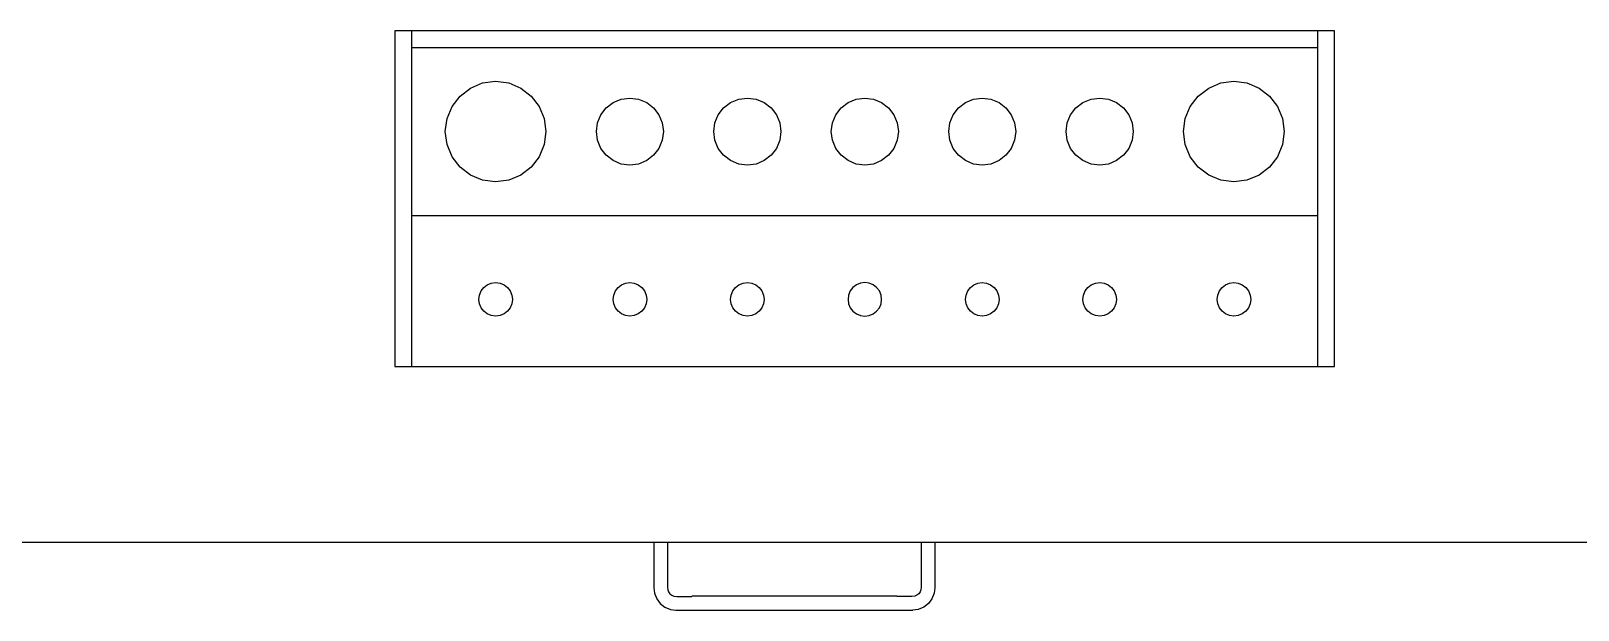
# Model space of a CAD drawing. Header units: metres. Extents: x 2.3 to 15.1, y 3 to 5.1.
# Drawn here: x 4.903 to 5.521, y 3.396 to 3.628 of the extents above; entities that cross this region are included whole.
import ezdxf

# ---------------------------------------------------------------- set-up
doc = ezdxf.new("R2010")
doc.units = ezdxf.units.M
doc.layers.add('Edges', color=7, linetype='Continuous')

# ---------------------------------------------------------------- blocks, each defined once
blk = doc.blocks.new('Chemistry Lab table pl')
at = {"layer": 'Edges'}
for p, q in [((5.05496, 3.62762), (5.04826, 3.62762)), ((5.04826, 3.62762), (5.04826, 3.49362)), ((5.41676, 3.62762), (5.05496, 3.62762)), ((5.05496, 3.62092), (5.05496, 3.62762)), ((5.42346, 3.62762), (5.41676, 3.62762)), ((5.41676, 3.62092), (5.41676, 3.62762)), ((5.42346, 3.49362), (5.42346, 3.62762)), ((5.05496, 3.55392), (5.05496, 3.62092)), ((5.41676, 3.62092), (5.05496, 3.62092)), ((5.41676, 3.55392), (5.41676, 3.62092)), ((5.07425, 3.60164), (5.07841, 3.60483)), ((5.07841, 3.60483), (5.08326, 3.60684)), ((5.08326, 3.60684), (5.08846, 3.60752)), ((5.08846, 3.60752), (5.09367, 3.60684)), ((5.09367, 3.60684), (5.09851, 3.60483)), ((5.09851, 3.60483), (5.10268, 3.60164)), ((5.36905, 3.60164), (5.37321, 3.60483)), ((5.37321, 3.60483), (5.37806, 3.60684)), ((5.37806, 3.60684), (5.38326, 3.60752)), ((5.38326, 3.60752), (5.38847, 3.60684)), ((5.38847, 3.60684), (5.39331, 3.60483)), ((5.39331, 3.60483), (5.39748, 3.60164)), ((5.06905, 3.59263), (5.07106, 3.59747)), ((5.07106, 3.59747), (5.07425, 3.60164)), ((5.10268, 3.60164), (5.10587, 3.59747)), ((5.10587, 3.59747), (5.10788, 3.59263)), ((5.13046, 3.59412), (5.13259, 3.5969)), ((5.13259, 3.5969), (5.13536, 3.59903)), ((5.13536, 3.59903), (5.1386, 3.60037)), ((5.1386, 3.60037), (5.14206, 3.60082)), ((5.14206, 3.60082), (5.14553, 3.60037)), ((5.14553, 3.60037), (5.14876, 3.59903)), ((5.14876, 3.59903), (5.15154, 3.5969)), ((5.15154, 3.5969), (5.15367, 3.59412)), ((5.17736, 3.59412), (5.17949, 3.5969)), ((5.17949, 3.5969), (5.18226, 3.59903)), ((5.18226, 3.59903), (5.1855, 3.60037)), ((5.1855, 3.60037), (5.18896, 3.60082)), ((5.18896, 3.60082), (5.19243, 3.60037)), ((5.19243, 3.60037), (5.19566, 3.59903)), ((5.19566, 3.59903), (5.19844, 3.5969)), ((5.19844, 3.5969), (5.20057, 3.59412)), ((5.22426, 3.59412), (5.22639, 3.5969)), ((5.22639, 3.5969), (5.22916, 3.59903)), ((5.22916, 3.59903), (5.2324, 3.60037)), ((5.2324, 3.60037), (5.23586, 3.60082)), ((5.23586, 3.60082), (5.23933, 3.60037)), ((5.23933, 3.60037), (5.24256, 3.59903)), ((5.24256, 3.59903), (5.24534, 3.5969)), ((5.24534, 3.5969), (5.24747, 3.59412)), ((5.27116, 3.59412), (5.27329, 3.5969)), ((5.27329, 3.5969), (5.27606, 3.59903)), ((5.27606, 3.59903), (5.2793, 3.60037)), ((5.2793, 3.60037), (5.28276, 3.60082)), ((5.28276, 3.60082), (5.28623, 3.60037)), ((5.28623, 3.60037), (5.28946, 3.59903)), ((5.28946, 3.59903), (5.29224, 3.5969)), ((5.29224, 3.5969), (5.29437, 3.59412)), ((5.31806, 3.59412), (5.32019, 3.5969)), ((5.32019, 3.5969), (5.32296, 3.59903)), ((5.32296, 3.59903), (5.3262, 3.60037)), ((5.3262, 3.60037), (5.32966, 3.60082)), ((5.32966, 3.60082), (5.33313, 3.60037)), ((5.33313, 3.60037), (5.33636, 3.59903)), ((5.33636, 3.59903), (5.33914, 3.5969)), ((5.33914, 3.5969), (5.34127, 3.59412)), ((5.36385, 3.59263), (5.36586, 3.59747)), ((5.36586, 3.59747), (5.36905, 3.60164)), ((5.39748, 3.60164), (5.40067, 3.59747)), ((5.40067, 3.59747), (5.40268, 3.59263)), ((5.06836, 3.58742), (5.06905, 3.59263)), ((5.10788, 3.59263), (5.10856, 3.58742)), ((5.12866, 3.58742), (5.12912, 3.59089)), ((5.12912, 3.59089), (5.13046, 3.59412)), ((5.15367, 3.59412), (5.15501, 3.59089)), ((5.15501, 3.59089), (5.15546, 3.58742)), ((5.17556, 3.58742), (5.17602, 3.59089)), ((5.17602, 3.59089), (5.17736, 3.59412)), ((5.20057, 3.59412), (5.20191, 3.59089)), ((5.20191, 3.59089), (5.20236, 3.58742)), ((5.22246, 3.58742), (5.22292, 3.59089)), ((5.22292, 3.59089), (5.22426, 3.59412)), ((5.24747, 3.59412), (5.24881, 3.59089)), ((5.24881, 3.59089), (5.24926, 3.58742)), ((5.26936, 3.58742), (5.26982, 3.59089)), ((5.26982, 3.59089), (5.27116, 3.59412)), ((5.29437, 3.59412), (5.29571, 3.59089)), ((5.29571, 3.59089), (5.29616, 3.58742)), ((5.31626, 3.58742), (5.31672, 3.59089)), ((5.31672, 3.59089), (5.31806, 3.59412)), ((5.34127, 3.59412), (5.34261, 3.59089)), ((5.34261, 3.59089), (5.34306, 3.58742)), ((5.36316, 3.58742), (5.36385, 3.59263)), ((5.40268, 3.59263), (5.40336, 3.58742)), ((5.06905, 3.58222), (5.06836, 3.58742)), ((5.10856, 3.58742), (5.10788, 3.58222)), ((5.12912, 3.58396), (5.12866, 3.58742)), ((5.13046, 3.58072), (5.12912, 3.58396)), ((5.15501, 3.58396), (5.15367, 3.58072)), ((5.15546, 3.58742), (5.15501, 3.58396)), ((5.17602, 3.58396), (5.17556, 3.58742)), ((5.17736, 3.58072), (5.17602, 3.58396)), ((5.20191, 3.58396), (5.20057, 3.58072)), ((5.20236, 3.58742), (5.20191, 3.58396)), ((5.22292, 3.58396), (5.22246, 3.58742)), ((5.22426, 3.58072), (5.22292, 3.58396)), ((5.24881, 3.58396), (5.24747, 3.58072)), ((5.24926, 3.58742), (5.24881, 3.58396)), ((5.26982, 3.58396), (5.26936, 3.58742)), ((5.27116, 3.58072), (5.26982, 3.58396)), ((5.29571, 3.58396), (5.29437, 3.58072)), ((5.29616, 3.58742), (5.29571, 3.58396)), ((5.31672, 3.58396), (5.31626, 3.58742)), ((5.31806, 3.58072), (5.31672, 3.58396)), ((5.34261, 3.58396), (5.34127, 3.58072)), ((5.34306, 3.58742), (5.34261, 3.58396)), ((5.36385, 3.58222), (5.36316, 3.58742)), ((5.40336, 3.58742), (5.40268, 3.58222)), ((5.07106, 3.57737), (5.06905, 3.58222)), ((5.07425, 3.57321), (5.07106, 3.57737)), ((5.10587, 3.57737), (5.10268, 3.57321)), ((5.10788, 3.58222), (5.10587, 3.57737)), ((5.13259, 3.57795), (5.13046, 3.58072)), ((5.13536, 3.57582), (5.13259, 3.57795)), ((5.15154, 3.57795), (5.14876, 3.57582)), ((5.15367, 3.58072), (5.15154, 3.57795)), ((5.17949, 3.57795), (5.17736, 3.58072)), ((5.18226, 3.57582), (5.17949, 3.57795)), ((5.19844, 3.57795), (5.19566, 3.57582)), ((5.20057, 3.58072), (5.19844, 3.57795)), ((5.22639, 3.57795), (5.22426, 3.58072)), ((5.22916, 3.57582), (5.22639, 3.57795)), ((5.24534, 3.57795), (5.24256, 3.57582)), ((5.24747, 3.58072), (5.24534, 3.57795)), ((5.27329, 3.57795), (5.27116, 3.58072)), ((5.27606, 3.57582), (5.27329, 3.57795)), ((5.29224, 3.57795), (5.28946, 3.57582)), ((5.29437, 3.58072), (5.29224, 3.57795)), ((5.32019, 3.57795), (5.31806, 3.58072)), ((5.32296, 3.57582), (5.32019, 3.57795)), ((5.33914, 3.57795), (5.33636, 3.57582)), ((5.34127, 3.58072), (5.33914, 3.57795)), ((5.36586, 3.57737), (5.36385, 3.58222)), ((5.36905, 3.57321), (5.36586, 3.57737)), ((5.40067, 3.57737), (5.39748, 3.57321)), ((5.40268, 3.58222), (5.40067, 3.57737)), ((5.07841, 3.57002), (5.07425, 3.57321)), ((5.10268, 3.57321), (5.09851, 3.57002)), ((5.1386, 3.57448), (5.13536, 3.57582)), ((5.14206, 3.57402), (5.1386, 3.57448)), ((5.14553, 3.57448), (5.14206, 3.57402)), ((5.14876, 3.57582), (5.14553, 3.57448)), ((5.1855, 3.57448), (5.18226, 3.57582)), ((5.18896, 3.57402), (5.1855, 3.57448)), ((5.19243, 3.57448), (5.18896, 3.57402)), ((5.19566, 3.57582), (5.19243, 3.57448)), ((5.2324, 3.57448), (5.22916, 3.57582)), ((5.23586, 3.57402), (5.2324, 3.57448)), ((5.23933, 3.57448), (5.23586, 3.57402)), ((5.24256, 3.57582), (5.23933, 3.57448)), ((5.2793, 3.57448), (5.27606, 3.57582)), ((5.28276, 3.57402), (5.2793, 3.57448)), ((5.28623, 3.57448), (5.28276, 3.57402)), ((5.28946, 3.57582), (5.28623, 3.57448)), ((5.3262, 3.57448), (5.32296, 3.57582)), ((5.32966, 3.57402), (5.3262, 3.57448)), ((5.33313, 3.57448), (5.32966, 3.57402)), ((5.33636, 3.57582), (5.33313, 3.57448)), ((5.37321, 3.57002), (5.36905, 3.57321)), ((5.39748, 3.57321), (5.39331, 3.57002)), ((5.08326, 3.56801), (5.07841, 3.57002)), ((5.08846, 3.56732), (5.08326, 3.56801)), ((5.09367, 3.56801), (5.08846, 3.56732)), ((5.09851, 3.57002), (5.09367, 3.56801)), ((5.37806, 3.56801), (5.37321, 3.57002)), ((5.38326, 3.56732), (5.37806, 3.56801)), ((5.38847, 3.56801), (5.38326, 3.56732)), ((5.39331, 3.57002), (5.38847, 3.56801)), ((5.05496, 3.49362), (5.05496, 3.55392)), ((5.05496, 3.55392), (5.41676, 3.55392)), ((5.41676, 3.49362), (5.41676, 3.55392)), ((5.08176, 3.52042), (5.08199, 3.52216)), ((5.08199, 3.52216), (5.08266, 3.52377)), ((5.08266, 3.52377), (5.08373, 3.52516)), ((5.08373, 3.52516), (5.08511, 3.52623)), ((5.08511, 3.52623), (5.08673, 3.5269)), ((5.08673, 3.5269), (5.08846, 3.52712)), ((5.08846, 3.52712), (5.0902, 3.5269)), ((5.0902, 3.5269), (5.09181, 3.52623)), ((5.09181, 3.52623), (5.0932, 3.52516)), ((5.0932, 3.52516), (5.09427, 3.52377)), ((5.09427, 3.52377), (5.09494, 3.52216)), ((5.09494, 3.52216), (5.09516, 3.52042)), ((5.13536, 3.52042), (5.13559, 3.52216)), ((5.13559, 3.52216), (5.13626, 3.52377)), ((5.13626, 3.52377), (5.13733, 3.52516)), ((5.13733, 3.52516), (5.13871, 3.52623)), ((5.13871, 3.52623), (5.14033, 3.5269)), ((5.14033, 3.5269), (5.14206, 3.52712)), ((5.14206, 3.52712), (5.1438, 3.5269)), ((5.1438, 3.5269), (5.14541, 3.52623)), ((5.14541, 3.52623), (5.1468, 3.52516)), ((5.1468, 3.52516), (5.14787, 3.52377)), ((5.14787, 3.52377), (5.14854, 3.52216)), ((5.14854, 3.52216), (5.14876, 3.52042)), ((5.18226, 3.52042), (5.18249, 3.52216)), ((5.18249, 3.52216), (5.18316, 3.52377)), ((5.18316, 3.52377), (5.18423, 3.52516)), ((5.18423, 3.52516), (5.18561, 3.52623)), ((5.18561, 3.52623), (5.18723, 3.5269)), ((5.18723, 3.5269), (5.18896, 3.52712)), ((5.18896, 3.52712), (5.1907, 3.5269)), ((5.1907, 3.5269), (5.19231, 3.52623)), ((5.19231, 3.52623), (5.1937, 3.52516)), ((5.1937, 3.52516), (5.19477, 3.52377)), ((5.19477, 3.52377), (5.19544, 3.52216)), ((5.19544, 3.52216), (5.19566, 3.52042)), ((5.22939, 3.52216), (5.22916, 3.52042)), ((5.23006, 3.52377), (5.22939, 3.52216)), ((5.23113, 3.52516), (5.23006, 3.52377)), ((5.23251, 3.52623), (5.23113, 3.52516)), ((5.23413, 3.5269), (5.23251, 3.52623)), ((5.23586, 3.52712), (5.23413, 3.5269)), ((5.2376, 3.5269), (5.23586, 3.52712)), ((5.23921, 3.52623), (5.2376, 3.5269)), ((5.2406, 3.52516), (5.23921, 3.52623)), ((5.24167, 3.52377), (5.2406, 3.52516)), ((5.24234, 3.52216), (5.24167, 3.52377)), ((5.24256, 3.52042), (5.24234, 3.52216)), ((5.27606, 3.52042), (5.27629, 3.52216)), ((5.27629, 3.52216), (5.27696, 3.52377)), ((5.27696, 3.52377), (5.27803, 3.52516)), ((5.27803, 3.52516), (5.27941, 3.52623)), ((5.27941, 3.52623), (5.28103, 3.5269)), ((5.28103, 3.5269), (5.28276, 3.52712)), ((5.28276, 3.52712), (5.2845, 3.5269)), ((5.2845, 3.5269), (5.28611, 3.52623)), ((5.28611, 3.52623), (5.2875, 3.52516)), ((5.2875, 3.52516), (5.28857, 3.52377)), ((5.28857, 3.52377), (5.28924, 3.52216)), ((5.28924, 3.52216), (5.28946, 3.52042)), ((5.32296, 3.52042), (5.32319, 3.52216)), ((5.32319, 3.52216), (5.32386, 3.52377)), ((5.32386, 3.52377), (5.32493, 3.52516)), ((5.32493, 3.52516), (5.32631, 3.52623)), ((5.32631, 3.52623), (5.32793, 3.5269)), ((5.32793, 3.5269), (5.32966, 3.52712)), ((5.32966, 3.52712), (5.3314, 3.5269)), ((5.3314, 3.5269), (5.33301, 3.52623)), ((5.33301, 3.52623), (5.3344, 3.52516)), ((5.3344, 3.52516), (5.33547, 3.52377)), ((5.33547, 3.52377), (5.33614, 3.52216)), ((5.33614, 3.52216), (5.33636, 3.52042)), ((5.37656, 3.52042), (5.37679, 3.52216)), ((5.37679, 3.52216), (5.37746, 3.52377)), ((5.37746, 3.52377), (5.37853, 3.52516)), ((5.37853, 3.52516), (5.37991, 3.52623)), ((5.37991, 3.52623), (5.38153, 3.5269)), ((5.38153, 3.5269), (5.38326, 3.52712)), ((5.38326, 3.52712), (5.385, 3.5269)), ((5.385, 3.5269), (5.38661, 3.52623)), ((5.38661, 3.52623), (5.388, 3.52516)), ((5.388, 3.52516), (5.38907, 3.52377)), ((5.38907, 3.52377), (5.38974, 3.52216)), ((5.38974, 3.52216), (5.38996, 3.52042)), ((5.08199, 3.51869), (5.08176, 3.52042)), ((5.08266, 3.51707), (5.08199, 3.51869)), ((5.08373, 3.51569), (5.08266, 3.51707)), ((5.08511, 3.51462), (5.08373, 3.51569)), ((5.0932, 3.51569), (5.09181, 3.51462)), ((5.09427, 3.51707), (5.0932, 3.51569)), ((5.09494, 3.51869), (5.09427, 3.51707)), ((5.09516, 3.52042), (5.09494, 3.51869)), ((5.13559, 3.51869), (5.13536, 3.52042)), ((5.13626, 3.51707), (5.13559, 3.51869)), ((5.13733, 3.51569), (5.13626, 3.51707)), ((5.13871, 3.51462), (5.13733, 3.51569)), ((5.1468, 3.51569), (5.14541, 3.51462)), ((5.14787, 3.51707), (5.1468, 3.51569)), ((5.14854, 3.51869), (5.14787, 3.51707)), ((5.14876, 3.52042), (5.14854, 3.51869)), ((5.18249, 3.51869), (5.18226, 3.52042)), ((5.18316, 3.51707), (5.18249, 3.51869)), ((5.18423, 3.51569), (5.18316, 3.51707)), ((5.18561, 3.51462), (5.18423, 3.51569)), ((5.1937, 3.51569), (5.19231, 3.51462)), ((5.19477, 3.51707), (5.1937, 3.51569)), ((5.19544, 3.51869), (5.19477, 3.51707)), ((5.19566, 3.52042), (5.19544, 3.51869)), ((5.22916, 3.52042), (5.22939, 3.51869)), ((5.22939, 3.51869), (5.23006, 3.51707)), ((5.23006, 3.51707), (5.23113, 3.51569)), ((5.23113, 3.51569), (5.23251, 3.51462)), ((5.23921, 3.51462), (5.2406, 3.51569)), ((5.2406, 3.51569), (5.24167, 3.51707)), ((5.24167, 3.51707), (5.24234, 3.51869)), ((5.24234, 3.51869), (5.24256, 3.52042)), ((5.27629, 3.51869), (5.27606, 3.52042)), ((5.27696, 3.51707), (5.27629, 3.51869)), ((5.27803, 3.51569), (5.27696, 3.51707)), ((5.27941, 3.51462), (5.27803, 3.51569)), ((5.2875, 3.51569), (5.28611, 3.51462)), ((5.28857, 3.51707), (5.2875, 3.51569)), ((5.28924, 3.51869), (5.28857, 3.51707)), ((5.28946, 3.52042), (5.28924, 3.51869)), ((5.32319, 3.51869), (5.32296, 3.52042)), ((5.32386, 3.51707), (5.32319, 3.51869)), ((5.32493, 3.51569), (5.32386, 3.51707)), ((5.32631, 3.51462), (5.32493, 3.51569)), ((5.3344, 3.51569), (5.33301, 3.51462)), ((5.33547, 3.51707), (5.3344, 3.51569)), ((5.33614, 3.51869), (5.33547, 3.51707)), ((5.33636, 3.52042), (5.33614, 3.51869)), ((5.37679, 3.51869), (5.37656, 3.52042)), ((5.37746, 3.51707), (5.37679, 3.51869)), ((5.37853, 3.51569), (5.37746, 3.51707)), ((5.37991, 3.51462), (5.37853, 3.51569)), ((5.388, 3.51569), (5.38661, 3.51462)), ((5.38907, 3.51707), (5.388, 3.51569)), ((5.38974, 3.51869), (5.38907, 3.51707)), ((5.38996, 3.52042), (5.38974, 3.51869)), ((5.08673, 3.51395), (5.08511, 3.51462)), ((5.08846, 3.51372), (5.08673, 3.51395)), ((5.0902, 3.51395), (5.08846, 3.51372)), ((5.09181, 3.51462), (5.0902, 3.51395)), ((5.14033, 3.51395), (5.13871, 3.51462)), ((5.14206, 3.51372), (5.14033, 3.51395)), ((5.1438, 3.51395), (5.14206, 3.51372)), ((5.14541, 3.51462), (5.1438, 3.51395)), ((5.18723, 3.51395), (5.18561, 3.51462)), ((5.18896, 3.51372), (5.18723, 3.51395)), ((5.1907, 3.51395), (5.18896, 3.51372)), ((5.19231, 3.51462), (5.1907, 3.51395)), ((5.23251, 3.51462), (5.23413, 3.51395)), ((5.23413, 3.51395), (5.23586, 3.51372)), ((5.23586, 3.51372), (5.2376, 3.51395)), ((5.2376, 3.51395), (5.23921, 3.51462)), ((5.28103, 3.51395), (5.27941, 3.51462)), ((5.28276, 3.51372), (5.28103, 3.51395)), ((5.2845, 3.51395), (5.28276, 3.51372)), ((5.28611, 3.51462), (5.2845, 3.51395)), ((5.32793, 3.51395), (5.32631, 3.51462)), ((5.32966, 3.51372), (5.32793, 3.51395)), ((5.3314, 3.51395), (5.32966, 3.51372)), ((5.33301, 3.51462), (5.3314, 3.51395)), ((5.38153, 3.51395), (5.37991, 3.51462)), ((5.38326, 3.51372), (5.38153, 3.51395)), ((5.385, 3.51395), (5.38326, 3.51372)), ((5.38661, 3.51462), (5.385, 3.51395)), ((5.04826, 3.49362), (5.05496, 3.49362)), ((5.05496, 3.49362), (5.41676, 3.49362)), ((5.41676, 3.49362), (5.42346, 3.49362)), ((4.84026, 3.42344), (5.15159, 3.42344)), ((5.15159, 3.42344), (5.15159, 3.40519)), ((5.15159, 3.42344), (5.15702, 3.42344)), ((5.15702, 3.42344), (5.15702, 3.40554)), ((5.15702, 3.42344), (5.25844, 3.42344)), ((5.25844, 3.42344), (5.25844, 3.40554)), ((5.25844, 3.42344), (5.26386, 3.42344)), ((5.26386, 3.42344), (5.26386, 3.40519)), ((5.26386, 3.42344), (5.78509, 3.42344)), ((5.15159, 3.40519), (5.15188, 3.40302)), ((5.15702, 3.40554), (5.15716, 3.40445)), ((5.15716, 3.40445), (5.15751, 3.40359)), ((5.25829, 3.40445), (5.25794, 3.40359)), ((5.25844, 3.40554), (5.25829, 3.40445)), ((5.26386, 3.40519), (5.26358, 3.40302)), ((5.15188, 3.40302), (5.15278, 3.40084)), ((5.15278, 3.40084), (5.15421, 3.39896)), ((5.15421, 3.39896), (5.15607, 3.39752)), ((5.15751, 3.40359), (5.15807, 3.40285)), ((5.15807, 3.40285), (5.15881, 3.40229)), ((5.15881, 3.40229), (5.15966, 3.40193)), ((5.15966, 3.40193), (5.16075, 3.40179)), ((5.16075, 3.40179), (5.16683, 3.40179)), ((5.24862, 3.40184), (5.16683, 3.40184)), ((5.25471, 3.40179), (5.24862, 3.40179)), ((5.2558, 3.40193), (5.25471, 3.40179)), ((5.25665, 3.40229), (5.2558, 3.40193)), ((5.25738, 3.40285), (5.25665, 3.40229)), ((5.25794, 3.40359), (5.25738, 3.40285)), ((5.26125, 3.39896), (5.25938, 3.39752)), ((5.26268, 3.40084), (5.26125, 3.39896)), ((5.26358, 3.40302), (5.26268, 3.40084)), ((5.15607, 3.39752), (5.15824, 3.39662)), ((5.15824, 3.39662), (5.16039, 3.39633)), ((5.16039, 3.39633), (5.25506, 3.39633)), ((5.25721, 3.39662), (5.25506, 3.39633)), ((5.25938, 3.39752), (5.25721, 3.39662))]:
    blk.add_line(p, q, dxfattribs=at)

msp = doc.modelspace()

# ---------------------------------------------------------------- block references
msp.add_blockref('Chemistry Lab table pl', (0, 0))

doc.saveas('drawing.dxf')
